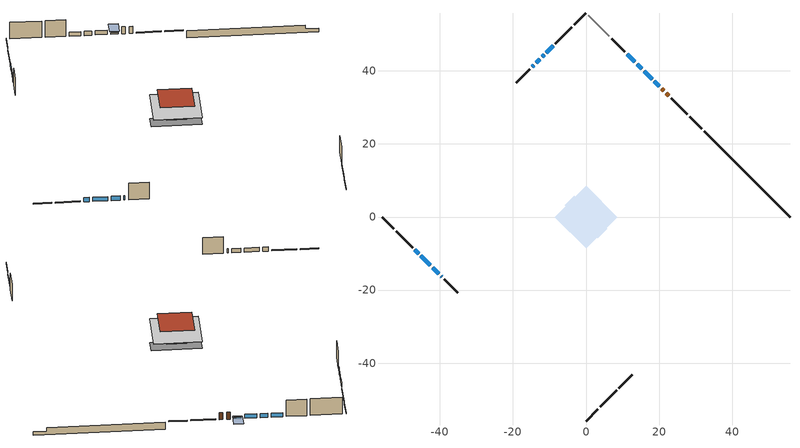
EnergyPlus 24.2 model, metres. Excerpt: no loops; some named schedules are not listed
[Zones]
conditioned space
 floor outside (Floor1 construction): -3.59,0 0,3.59 3.59,0 0,-3.59 z1.09
 floor adiabatic (AdiabaticFloorConstruction): -8.62,0 0,8.62 8.62,0 0,-8.62 z3.53
 floor foundation (Slab1 construction): -5.88,3.22 -3.22,5.88 5.88,-3.22 3.22,-5.88 z-1.04
 wall outside (RimJoist1 construction): 0,-55.84 3.28,-52.56 / -55.84,0 -52.56,-3.28 / 0,55.84 -3.28,52.56 / 31.65,24.19 28.37,27.47 z1.09:1.39
 wall outside (RimJoist2 construction): 3.94,-51.9 8.35,-47.49 / -51.9,-3.94 -47.49,-8.35 / -3.94,51.9 -8.35,47.49 / 27.71,28.13 23.3,32.54 z1.09:1.39
 wall outside (AdiabaticWallConstruction 1): 22.64,33.2 21.98,33.86 / 21.33,34.52 20.68,35.16 z1.09:3.12
 wall outside (AdiabaticWallConstruction): -46.84,-9.01 -45.85,-10 / -9.01,46.84 -10.84,45 / -45.19,-10.65 -42.57,-13.27 / -11.5,44.35 -11.96,43.89 / -41.92,-13.93 -40.35,-15.5 / -12.61,43.23 -13.6,42.24 / -14.26,41.59 -14.72,41.12 / -39.69,-16.15 -39.49,-16.35 / 18.08,37.77 15.93,39.91 / 15.28,40.57 13.96,41.88 / 13.31,42.53 11.33,44.51 z1.09:2.31; 20.03,35.82 18.73,37.11 z1.09:1.52
 wall outside (Wall1 construction): 9.01,-46.84 12.68,-43.16 / -38.83,-17.01 -35.16,-20.68 / -15.38,40.47 -19.05,36.8 / 10.67,45.17 7,48.84 z1.09:5.97
 wall foundation (FoundationWall1 construction): 32.31,23.54,-1.04 32.31,23.54,1.09 53.49,2.35,1.09 53.49,2.35,0.06 55.84,0,0.06 55.84,0,-1.04
 wall adiabatic (Wall3 construction): 6.34,49.5 0.66,55.19 z1.09:5.97
 window (WindowConstruction): -46.84,-9.01 -45.85,-10 z1.09:2.31
 window (WindowConstruction 8): -9.01,46.84 -10.84,45 z1.09:2.31
 window (WindowConstruction 9): -45.19,-10.65 -42.57,-13.27 z1.09:2.31
 window (WindowConstruction 10): 20.03,35.82 18.73,37.11 z1.09:1.52
 window (WindowConstruction 11): -11.5,44.35 -11.96,43.89 z1.09:2.31
 window (WindowConstruction 1): -41.92,-13.93 -40.35,-15.5 z1.09:2.31
 window (WindowConstruction 2): -12.61,43.23 -13.6,42.24 z1.09:2.31
 window (WindowConstruction 3): -14.26,41.59 -14.72,41.12 z1.09:2.31
 window (WindowConstruction 4): -39.69,-16.15 -39.49,-16.35 z1.09:2.31
 window (WindowConstruction 5): 18.08,37.77 15.93,39.91 z1.09:2.31
 window (WindowConstruction 6): 15.27,40.57 13.96,41.88 z1.09:2.31
 window (WindowConstruction 7): 13.31,42.54 11.33,44.51 z1.09:2.31
 door (Door): 22.64,33.2 21.98,33.86 z1.09:3.12
 door (Door 1): 21.33,34.52 20.68,35.16 z1.09:3.12
 ceiling adiabatic (AdiabaticFloorConstruction): 0,-8.62 8.62,0 0,8.62 -8.62,0 z3.53
 roof outside (Roof1 construction): 0,6.1 -6.1,0 0,-6.1 6.1,0 z5.97
shading: 18.52,37.32 20.24,35.6 22.83,38.19 21.11,39.91 z1.82
[Building]
Building 1: Terrain=Suburbs
[Site:Location]
Montreal Intl AP_QC: Latitude {deg}=45.47; Longitude {deg}=-73.74; Time Zone {hr}=-5; Elevation {m}=36; Keep Site Location Information=Yes
[Site:GroundTemperature:Shallow]
2.07863, -0.316383, -0.508184, 0.628371, 5.19101, 9.73239, 13.6695, 16.1636, 16.3755, 14.347, 10.5102, 6.10817
[Site:WaterMainsTemperature]
Calculation Method=Schedule; Temperature Schedule=mains temperature schedule
[Material] Roughness=Rough; Thermal Absorptance=0.9
Name | Thickness {m} | Conductivity {W/m-K} | Density {kg/m3} | Specific Heat {J/kg-K} | Solar Absorptance | Visible Absorptance
asphalt or fiberglass shingles | 0.00635 | 0.162714 | 1121.4 | 1465.45 | 0.4 | 0.4
concrete 4.0 in. | 0.1016 | 1.803125 | 2242.8 | 837.4 | 0.7 | 0.7
concrete 8.0 in. | 0.2032 | 1.803125 | 2242.8 | 837.4 | 0.7 | 0.7
door material | 0.04445 | 0.188738 | 512.64 | 1214.23 | 0.7 | 0.7
floor covering | 0.0127 | 0.0433444 | 54.468 | 1339.84 | 0.6 | 0.6
floor rigid ins; wall rigid ins | 0.512978 | 0.029427 | 32.04 | 1214.23 | 0.7 | 0.7
floor stud and cavity | 0.1397 | 0.713487 | 92.3553 | 1139.71 | 0.7 | 0.7
floor stud and cavity 1 | 0.1397 | 1.75129 | 37.0049 | 1207.88 | 0.7 | 0.7
furniture material conditioned space 1 | 0.1524 | 0.115458 | 640.8 | 1214.23 | 0.6 | 0.6
gypsum board | 0.00254 | 0.160291 | 801 | 837.4 | 0.6 | 0.6
gypsum board 1 | 0.0127 | 0.160291 | 801 | 837.4 | 0.6 | 0.6
osb sheathing 0.5 in. | 0.0127 | 0.115458 | 512.64 | 1214.23 | 0.7 | 0.7
osb sheathing 0.5 in. 1 | 0.0127 | 0.115458 | 512.64 | 1214.23 | 0.4 | 0.4
osb sheathing 0.75 in. | 0.01905 | 0.115458 | 512.64 | 1214.23 | 0.7 | 0.7
osb sheathing 2.0 in. | 0.0508 | 0.115458 | 512.64 | 1214.23 | 0.7 | 0.7
rim joist stud and cavity | 0.0508 | 0.353641 | 125.044 | 1163.47 | 0.6 | 0.6
rim joist stud and cavity 1 | 0.0508 | 0.126838 | 50.32683 | 1063.81 | 0.6 | 0.6
roof stud and cavity | 0.0889 | 0.469051 | 50.32683 | 1063.81 | 0.7 | 0.7
wall stud and cavity | 0.1397 | 0.118064 | 139.0536 | 1170.24 | 0.7 | 0.7
wall stud and cavity 1 | 0.1397 | 0.103772 | 139.0536 | 1170.24 | 0.7 | 0.7
wall stud and cavity 2 | 0.0889 | 0.380278 | 52.3479 | 1209.89 | 0.7 | 0.7
wall stud and cavity 3 | 0.0889 | 0.391764 | 83.0341 | 1211.67 | 0.7 | 0.7
wood siding | 0.0254 | 0.102417 | 544.68 | 1172.36 | 0.4 | 0.4
wood siding 1; wood siding 2; wood siding 3 | 0.0254 | 0.102417 | 544.68 | 1172.36 | 0.7 | 0.7
[WindowMaterial:SimpleGlazingSystem]
Name | U-Factor {W/m2-K} | Solar Heat Gain Coefficient
WindowMaterial | 2.915653 | 0.67
WindowMaterial 1 | 2.89521 | 0.69
WindowMaterial 2 | 2.975272 | 0.54
WindowMaterial 3 | 3.063281 | 0.53
WindowMaterial 4 | 2.82821 | 0.59
WindowMaterial 5 | 2.79017 | 0.63
WindowMaterial 6 | 2.88953 | 0.69
WindowMaterial 7 | 2.87818 | 0.7
WindowMaterial 8 | 5.79326 | 0.59
[Construction]
AdiabaticFloorConstruction: floor stud and cavity 1, floor rigid ins, osb sheathing 0.75 in., floor covering
AdiabaticWallConstruction: wood siding 2, wall rigid ins, wall stud and cavity 2, gypsum board 1
AdiabaticWallConstruction 1: wood siding 3, wall rigid ins, wall stud and cavity 2, gypsum board 1
Door; Door 1: door material
Floor1 construction: floor stud and cavity, osb sheathing 0.75 in., floor covering
FoundationWall1 construction: concrete 8.0 in.
furniture construction conditioned space 1: furniture material conditioned space 1
PartitionWallConstruction: gypsum board 1, wall stud and cavity 3, gypsum board 1
RimJoist1 construction: wood siding 1, osb sheathing 2.0 in., rim joist stud and cavity
RimJoist2 construction: wood siding 1, rim joist stud and cavity 1
Roof1 construction: asphalt or fiberglass shingles, roof stud and cavity, gypsum board
Slab1 construction: concrete 4.0 in.
Wall1 construction: wood siding, osb sheathing 0.5 in., wall stud and cavity, gypsum board 1
Wall3 construction: osb sheathing 0.5 in. 1, wall stud and cavity 1, gypsum board 1
WindowConstruction; WindowConstruction 2; WindowConstruction 7: WindowMaterial
WindowConstruction 1: WindowMaterial 1
WindowConstruction 10; WindowConstruction 11: WindowMaterial 8
WindowConstruction 3: WindowMaterial 2
WindowConstruction 4: WindowMaterial 3
WindowConstruction 5: WindowMaterial 4
WindowConstruction 6: WindowMaterial 5
WindowConstruction 8: WindowMaterial 6
WindowConstruction 9: WindowMaterial 7
[Zone]
conditioned space: Multiplier=1; Volume {m3}=514.4; Part of Total Floor Area=Yes
[Space]
conditioned space 1: Zone=conditioned space; Volume {m3}=514.4
[SurfaceProperty:ExposedFoundationPerimeter]
Slab1: Exposed Perimeter Calculation Method=TotalExposedPerimeter; Total Exposed Perimeter {m}=33.284
[InternalMass] Zone or ZoneList=conditioned space; Space or SpaceList=conditioned space 1
Name | Construction | Surface Area {m2}
furniture mass conditioned space 1 | furniture construction conditioned space 1 | 89.172
partition wall mass | PartitionWallConstruction | 222.93
[Lights]
interior lighting: Zone or ZoneList or Space or SpaceList=conditioned space 1; Schedule=interior lighting schedule; Design Level Calculation Method=LightingLevel; Lighting Level {W}=343.2; Return Air Fraction=0; Fraction Radiant=0.6; Fraction Visible=0.2; Fraction Replaceable=1
[People]
occupants: Zone or ZoneList or Space or SpaceList=conditioned space 1; Number of People Schedule=occupants schedule; Number of People Calculation Method=People; Number of People=3; Fraction Radiant=0.314171; Sensible Heat Fraction=0.56303; Activity Level Schedule=occupants activity schedule; Carbon Dioxide Generation Rate {m3/s-W}=0; Enable ASHRAE 55 Comfort Warnings=No; Mean Radiant Temperature Calculation Type=EnclosureAveraged
[ElectricEquipment] Zone or ZoneList or Space or SpaceList=conditioned space 1; Design Level Calculation Method=EquipmentLevel
Name | Schedule | Design Level {W} | Fraction Latent | Fraction Radiant | Fraction Lost
clothes dryer | clothes dryer schedule | 140.772 | 0.015 | 0.081 | 0.85
clothes washer | clothes washer schedule | 32.1985 | 0.03 | 0.162 | 0.7
cooking range | cooking range schedule | 208.969 | 0.08 | 0.432 | 0.2
dishwasher | dishwasher schedule | 66.8632 | 0.3 | 0.18 | 0.4
fridge | fridge schedule | 72.9452 | 0 | 0.6 | 0
mech vent bath fan 0 | mech vent bath fan 0 schedule | 50.2 | 0 | 0 | 1
mech vent bath fan 1 | mech vent bath fan 1 schedule | 50.2 | 0 | 0 | 1
mech vent house fan | mech vent house fan schedule | 0 | 0 | 0 | 1
mech vent house fan cfis | mech vent house fan cfis schedule | 0 | 0 | 0 | 0
mech vent range fan 0 | mech vent range fan 0 schedule | 57 | 0 | 0 | 1
misc plug loads | misc plug loads schedule | 494.7 | 0.045 | 0.513 | 0.1
whole house fan | Always On Discrete | 0 | 0 | 0 | 1
[OtherEquipment] Zone or ZoneList or Space or SpaceList=conditioned space 1; Design Level Calculation Method=EquipmentLevel
Name | Fuel Type | Schedule | Design Level {W} | Fraction Latent | Fraction Radiant | Fraction Lost
clothes dryer 1 | Electricity | clothes dryer schedule | 0 | 0.015 | 0.081 | 0.85
cooking range 1 | Electricity | cooking range schedule | 0 | 0.08 | 0.432 | 0.2
general water use latent | None | general water use schedule | 59.3978 | 1 | 0 | 0
general water use sensible | None | general water use schedule | -58.539 | 0 | 0.6 | 0
mech vent house fan latent load | None | Always On Discrete | 0 | 1 | 0 | 0
mech vent house fan sensible load | None | Always On Discrete | 0 | 0 | 0 | 0
water heater energy adjustment1 | Electricity | Always On Discrete | 0.01 | 0 | 0 | 1
[ZoneInfiltration:DesignFlowRate] Zone or ZoneList or Space or SpaceList=conditioned space 1; Schedule=Always On Discrete; Design Flow Rate Calculation Method=Flow/Zone; Design Flow Rate {m3/s}=0
infil flow; natural vent flow; whole house fan flow
[Foundation:Kiva]
Foundation Kiva 1: Initial Indoor Air Temperature {C}=18; Wall Height Above Grade {m}=1.09; Wall Depth Below Slab {m}=0.2032
[Foundation:Kiva:Settings]
Soil Conductivity {W/m-K}=0.849921; Soil Density {kg/m3}=1842.3; Soil Specific Heat {J/kg-K}=418.7; Ground Solar Absorptivity=0.9; Ground Thermal Absorptivity=0.9; Ground Surface Roughness {m}=0.03; Far-Field Width {m}=40; Deep-Ground Boundary Condition=ZeroFlux; Deep-Ground Depth {m}=40; Minimum Cell Dimension {m}=0.2; Maximum Cell Growth Coefficient=3; Simulation Timestep=Timestep
[Exterior:Lights]
exterior lighting: Schedule=exterior lighting schedule; Design Level {W}=75.6
[Schedule:Day:Interval]
interior lighting schedule day: No, 01:00, 0.108182, 04:00, 0.0901515, 05:00, 0.0991667, 06:00, 0.162273, 07:00, 0.270455, 08:00, 0.342576, 10:00, 0.369621, 11:00, 0.351591, 12:00, 0.333561, 13:00, 0.324545, 14:00, 0.31553, 15:00, 0.333561, 16:00, 0.369621, 17:00, 0.450758, 18:00, 0.585985, 19:00, 0.775303, 20:00, 0.955606, 21:00, 0.991667, 22:00, 0.712197, 23:00, 0.360606, 24:00, 0.162273
interior lighting schedule day 1: No, 01:00, 0.100909, 04:00, 0.0840909, 05:00, 0.0925, 06:00, 0.151364, 07:00, 0.252273, 08:00, 0.319545, 10:00, 0.344773, 11:00, 0.327955, 12:00, 0.311136, 13:00, 0.302727, 14:00, 0.294318, 15:00, 0.311136, 16:00, 0.344773, 17:00, 0.420455, 18:00, 0.546591, 19:00, 0.723182, 20:00, 0.891364, 21:00, 0.925, 22:00, 0.664318, 23:00, 0.336364, 24:00, 0.151364
interior lighting schedule default day: No, 24:00, 0
[Schedule:Week:Daily]
interior lighting schedule Week Rule - Jan1-Jan27: interior lighting schedule day, interior lighting schedule day, interior lighting schedule day, interior lighting schedule day, interior lighting schedule day, interior lighting schedule day, interior lighting schedule day, interior lighting schedule default day, interior lighting schedule default day, interior lighting schedule default day, interior lighting schedule default day, interior lighting schedule default day
interior lighting schedule Week Rule - Jan28-Feb3: interior lighting schedule day, interior lighting schedule day, interior lighting schedule day, interior lighting schedule day, interior lighting schedule day 1, interior lighting schedule day 1, interior lighting schedule day 1, interior lighting schedule default day, interior lighting schedule default day, interior lighting schedule default day, interior lighting schedule default day, interior lighting schedule default day
interior lighting schedule Week Rule - Feb4-Feb24: interior lighting schedule day 1, interior lighting schedule day 1, interior lighting schedule day 1, interior lighting schedule day 1, interior lighting schedule day 1, interior lighting schedule day 1, interior lighting schedule day 1, interior lighting schedule default day, interior lighting schedule default day, interior lighting schedule default day, interior lighting schedule default day, interior lighting schedule default day
interior lighting schedule Week Rule - Feb25-Mar3: interior lighting schedule day 1, interior lighting schedule day 1, interior lighting schedule day 1, interior lighting schedule day 1, interior lighting schedule day 2, interior lighting schedule day 2, interior lighting schedule day 2, interior lighting schedule default day, interior lighting schedule default day, interior lighting schedule default day, interior lighting schedule default day, interior lighting schedule default day
interior lighting schedule Week Rule - Mar4-Mar31: interior lighting schedule day 2, interior lighting schedule day 2, interior lighting schedule day 2, interior lighting schedule day 2, interior lighting schedule day 2, interior lighting schedule day 2, interior lighting schedule day 2, interior lighting schedule default day, interior lighting schedule default day, interior lighting schedule default day, interior lighting schedule default day, interior lighting schedule default day
interior lighting schedule Week Rule - Apr1-Apr28: interior lighting schedule day 3, interior lighting schedule day 3, interior lighting schedule day 3, interior lighting schedule day 3, interior lighting schedule day 3, interior lighting schedule day 3, interior lighting schedule day 3, interior lighting schedule default day, interior lighting schedule default day, interior lighting schedule default day, interior lighting schedule default day, interior lighting schedule default day
interior lighting schedule Week Rule - Apr29-May5: interior lighting schedule day 3, interior lighting schedule day 3, interior lighting schedule day 4, interior lighting schedule day 4, interior lighting schedule day 4, interior lighting schedule day 4, interior lighting schedule day 4, interior lighting schedule default day, interior lighting schedule default day, interior lighting schedule default day, interior lighting schedule default day, interior lighting schedule default day
interior lighting schedule Week Rule - May6-May26: interior lighting schedule day 4, interior lighting schedule day 4, interior lighting schedule day 4, interior lighting schedule day 4, interior lighting schedule day 4, interior lighting schedule day 4, interior lighting schedule day 4, interior lighting schedule default day, interior lighting schedule default day, interior lighting schedule default day, interior lighting schedule default day, interior lighting schedule default day
interior lighting schedule Week Rule - May27-Jun2: interior lighting schedule day 4, interior lighting schedule day 4, interior lighting schedule day 4, interior lighting schedule day 4, interior lighting schedule day 4, interior lighting schedule day 5, interior lighting schedule day 5, interior lighting schedule default day, interior lighting schedule default day, interior lighting schedule default day, interior lighting schedule default day, interior lighting schedule default day
interior lighting schedule Week Rule - Jun3-Jun30: interior lighting schedule day 5, interior lighting schedule day 5, interior lighting schedule day 5, interior lighting schedule day 5, interior lighting schedule day 5, interior lighting schedule day 5, interior lighting schedule day 5, interior lighting schedule default day, interior lighting schedule default day, interior lighting schedule default day, interior lighting schedule default day, interior lighting schedule default day
interior lighting schedule Week Rule - Jul1-Jul28: interior lighting schedule day 6, interior lighting schedule day 6, interior lighting schedule day 6, interior lighting schedule day 6, interior lighting schedule day 6, interior lighting schedule day 6, interior lighting schedule day 6, interior lighting schedule default day, interior lighting schedule default day, interior lighting schedule default day, interior lighting schedule default day, interior lighting schedule default day
interior lighting schedule Week Rule - Jul29-Aug4: interior lighting schedule day 6, interior lighting schedule day 6, interior lighting schedule day 6, interior lighting schedule day 7, interior lighting schedule day 7, interior lighting schedule day 7, interior lighting schedule day 7, interior lighting schedule default day, interior lighting schedule default day, interior lighting schedule default day, interior lighting schedule default day, interior lighting schedule default day
interior lighting schedule Week Rule - Aug5-Aug25: interior lighting schedule day 7, interior lighting schedule day 7, interior lighting schedule day 7, interior lighting schedule day 7, interior lighting schedule day 7, interior lighting schedule day 7, interior lighting schedule day 7, interior lighting schedule default day, interior lighting schedule default day, interior lighting schedule default day, interior lighting schedule default day, interior lighting schedule default day
interior lighting schedule Week Rule - Aug26-Sep1: interior lighting schedule day 7, interior lighting schedule day 7, interior lighting schedule day 7, interior lighting schedule day 7, interior lighting schedule day 7, interior lighting schedule day 7, interior lighting schedule day 8, interior lighting schedule default day, interior lighting schedule default day, interior lighting schedule default day, interior lighting schedule default day, interior lighting schedule default day
interior lighting schedule Week Rule - Sep2-Sep29: interior lighting schedule day 8, interior lighting schedule day 8, interior lighting schedule day 8, interior lighting schedule day 8, interior lighting schedule day 8, interior lighting schedule day 8, interior lighting schedule day 8, interior lighting schedule default day, interior lighting schedule default day, interior lighting schedule default day, interior lighting schedule default day, interior lighting schedule default day
interior lighting schedule Week Rule - Sep30-Oct6: interior lighting schedule day 8, interior lighting schedule day 9, interior lighting schedule day 9, interior lighting schedule day 9, interior lighting schedule day 9, interior lighting schedule day 9, interior lighting schedule day 9, interior lighting schedule default day, interior lighting schedule default day, interior lighting schedule default day, interior lighting schedule default day, interior lighting schedule default day
interior lighting schedule Week Rule - Oct7-Oct27: interior lighting schedule day 9, interior lighting schedule day 9, interior lighting schedule day 9, interior lighting schedule day 9, interior lighting schedule day 9, interior lighting schedule day 9, interior lighting schedule day 9, interior lighting schedule default day, interior lighting schedule default day, interior lighting schedule default day, interior lighting schedule default day, interior lighting schedule default day
interior lighting schedule Week Rule - Oct28-Nov3: interior lighting schedule day 9, interior lighting schedule day 9, interior lighting schedule day 9, interior lighting schedule day 9, interior lighting schedule day 10, interior lighting schedule day 10, interior lighting schedule day 10, interior lighting schedule default day, interior lighting schedule default day, interior lighting schedule default day, interior lighting schedule default day, interior lighting schedule default day
interior lighting schedule Week Rule - Nov4-Nov24: interior lighting schedule day 10, interior lighting schedule day 10, interior lighting schedule day 10, interior lighting schedule day 10, interior lighting schedule day 10, interior lighting schedule day 10, interior lighting schedule day 10, interior lighting schedule default day, interior lighting schedule default day, interior lighting schedule default day, interior lighting schedule default day, interior lighting schedule default day
interior lighting schedule Week Rule - Nov25-Dec1: interior lighting schedule day 10, interior lighting schedule day 10, interior lighting schedule day 10, interior lighting schedule day 10, interior lighting schedule day 10, interior lighting schedule day 10, interior lighting schedule day 11, interior lighting schedule default day, interior lighting schedule default day, interior lighting schedule default day, interior lighting schedule default day, interior lighting schedule default day
interior lighting schedule Week Rule - Dec2-Dec31: interior lighting schedule day 11, interior lighting schedule day 11, interior lighting schedule day 11, interior lighting schedule day 11, interior lighting schedule day 11, interior lighting schedule day 11, interior lighting schedule day 11, interior lighting schedule default day, interior lighting schedule default day, interior lighting schedule default day, interior lighting schedule default day, interior lighting schedule default day
occupants schedule Week Rule - Jan1-Dec31: occupants schedule day, occupants schedule day, occupants schedule day, occupants schedule day, occupants schedule day, occupants schedule day, occupants schedule day, occupants schedule default day, occupants schedule default day, occupants schedule default day, occupants schedule default day, occupants schedule default day
clothes dryer schedule Week Rule - Jan1-Dec31: clothes dryer schedule day, clothes dryer schedule day, clothes dryer schedule day, clothes dryer schedule day, clothes dryer schedule day, clothes dryer schedule day, clothes dryer schedule day, clothes dryer schedule default day, clothes dryer schedule default day, clothes dryer schedule default day, clothes dryer schedule default day, clothes dryer schedule default day
clothes washer schedule Week Rule - Jan1-Dec31: clothes washer schedule day, clothes washer schedule day, clothes washer schedule day, clothes washer schedule day, clothes washer schedule day, clothes washer schedule day, clothes washer schedule day, clothes washer schedule default day, clothes washer schedule default day, clothes washer schedule default day, clothes washer schedule default day, clothes washer schedule default day
cooking range schedule Week Rule - Jan1-Dec31: cooking range schedule day, cooking range schedule day, cooking range schedule day, cooking range schedule day, cooking range schedule day, cooking range schedule day, cooking range schedule day, cooking range schedule default day, cooking range schedule default day, cooking range schedule default day, cooking range schedule default day, cooking range schedule default day
dishwasher schedule Week Rule - Jan1-Dec31: dishwasher schedule day, dishwasher schedule day, dishwasher schedule day, dishwasher schedule day, dishwasher schedule day, dishwasher schedule day, dishwasher schedule day, dishwasher schedule default day, dishwasher schedule default day, dishwasher schedule default day, dishwasher schedule default day, dishwasher schedule default day
mech vent bath fan 0 schedule Week Rule - Jan1-Dec31: mech vent bath fan 0 schedule day, mech vent bath fan 0 schedule day, mech vent bath fan 0 schedule day, mech vent bath fan 0 schedule day, mech vent bath fan 0 schedule day, mech vent bath fan 0 schedule day, mech vent bath fan 0 schedule day, mech vent bath fan 0 schedule default day, mech vent bath fan 0 schedule default day, mech vent bath fan 0 schedule default day, mech vent bath fan 0 schedule default day, mech vent bath fan 0 schedule default day
mech vent bath fan 1 schedule Week Rule - Jan1-Dec31: mech vent bath fan 1 schedule day, mech vent bath fan 1 schedule day, mech vent bath fan 1 schedule day, mech vent bath fan 1 schedule day, mech vent bath fan 1 schedule day, mech vent bath fan 1 schedule day, mech vent bath fan 1 schedule day, mech vent bath fan 1 schedule default day, mech vent bath fan 1 schedule default day, mech vent bath fan 1 schedule default day, mech vent bath fan 1 schedule default day, mech vent bath fan 1 schedule default day
mech vent range fan 0 schedule Week Rule - Jan1-Dec31: mech vent range fan 0 schedule day, mech vent range fan 0 schedule day, mech vent range fan 0 schedule day, mech vent range fan 0 schedule day, mech vent range fan 0 schedule day, mech vent range fan 0 schedule day, mech vent range fan 0 schedule day, mech vent range fan 0 schedule default day, mech vent range fan 0 schedule default day, mech vent range fan 0 schedule default day, mech vent range fan 0 schedule default day, mech vent range fan 0 schedule default day
misc plug loads schedule Week Rule - Jan1-Dec31: misc plug loads schedule day, misc plug loads schedule day, misc plug loads schedule day, misc plug loads schedule day, misc plug loads schedule day, misc plug loads schedule day, misc plug loads schedule day, misc plug loads schedule default day, misc plug loads schedule default day, misc plug loads schedule default day, misc plug loads schedule default day, misc plug loads schedule default day
general water use schedule Week Rule - Jan1-Dec31: general water use schedule day, general water use schedule day, general water use schedule day, general water use schedule day, general water use schedule day, general water use schedule day, general water use schedule day, general water use schedule default day, general water use schedule default day, general water use schedule default day, general water use schedule default day, general water use schedule default day
exterior lighting schedule Week Rule - Jan1-Jan27: exterior lighting schedule day, exterior lighting schedule day, exterior lighting schedule day, exterior lighting schedule day, exterior lighting schedule day, exterior lighting schedule day, exterior lighting schedule day, exterior lighting schedule default day, exterior lighting schedule default day, exterior lighting schedule default day, exterior lighting schedule default day, exterior lighting schedule default day
exterior lighting schedule Week Rule - Jan28-Feb3: exterior lighting schedule day, exterior lighting schedule day, exterior lighting schedule day, exterior lighting schedule day, exterior lighting schedule day 1, exterior lighting schedule day 1, exterior lighting schedule day 1, exterior lighting schedule default day, exterior lighting schedule default day, exterior lighting schedule default day, exterior lighting schedule default day, exterior lighting schedule default day
exterior lighting schedule Week Rule - Feb4-Feb24: exterior lighting schedule day 1, exterior lighting schedule day 1, exterior lighting schedule day 1, exterior lighting schedule day 1, exterior lighting schedule day 1, exterior lighting schedule day 1, exterior lighting schedule day 1, exterior lighting schedule default day, exterior lighting schedule default day, exterior lighting schedule default day, exterior lighting schedule default day, exterior lighting schedule default day
exterior lighting schedule Week Rule - Feb25-Mar3: exterior lighting schedule day 1, exterior lighting schedule day 1, exterior lighting schedule day 1, exterior lighting schedule day 1, exterior lighting schedule day 2, exterior lighting schedule day 2, exterior lighting schedule day 2, exterior lighting schedule default day, exterior lighting schedule default day, exterior lighting schedule default day, exterior lighting schedule default day, exterior lighting schedule default day
exterior lighting schedule Week Rule - Mar4-Mar31: exterior lighting schedule day 2, exterior lighting schedule day 2, exterior lighting schedule day 2, exterior lighting schedule day 2, exterior lighting schedule day 2, exterior lighting schedule day 2, exterior lighting schedule day 2, exterior lighting schedule default day, exterior lighting schedule default day, exterior lighting schedule default day, exterior lighting schedule default day, exterior lighting schedule default day
exterior lighting schedule Week Rule - Apr1-Apr28: exterior lighting schedule day 3, exterior lighting schedule day 3, exterior lighting schedule day 3, exterior lighting schedule day 3, exterior lighting schedule day 3, exterior lighting schedule day 3, exterior lighting schedule day 3, exterior lighting schedule default day, exterior lighting schedule default day, exterior lighting schedule default day, exterior lighting schedule default day, exterior lighting schedule default day
exterior lighting schedule Week Rule - Apr29-May5: exterior lighting schedule day 3, exterior lighting schedule day 3, exterior lighting schedule day 4, exterior lighting schedule day 4, exterior lighting schedule day 4, exterior lighting schedule day 4, exterior lighting schedule day 4, exterior lighting schedule default day, exterior lighting schedule default day, exterior lighting schedule default day, exterior lighting schedule default day, exterior lighting schedule default day
exterior lighting schedule Week Rule - May6-May26: exterior lighting schedule day 4, exterior lighting schedule day 4, exterior lighting schedule day 4, exterior lighting schedule day 4, exterior lighting schedule day 4, exterior lighting schedule day 4, exterior lighting schedule day 4, exterior lighting schedule default day, exterior lighting schedule default day, exterior lighting schedule default day, exterior lighting schedule default day, exterior lighting schedule default day
exterior lighting schedule Week Rule - May27-Jun2: exterior lighting schedule day 4, exterior lighting schedule day 4, exterior lighting schedule day 4, exterior lighting schedule day 4, exterior lighting schedule day 4, exterior lighting schedule day 5, exterior lighting schedule day 5, exterior lighting schedule default day, exterior lighting schedule default day, exterior lighting schedule default day, exterior lighting schedule default day, exterior lighting schedule default day
exterior lighting schedule Week Rule - Jun3-Jun30: exterior lighting schedule day 5, exterior lighting schedule day 5, exterior lighting schedule day 5, exterior lighting schedule day 5, exterior lighting schedule day 5, exterior lighting schedule day 5, exterior lighting schedule day 5, exterior lighting schedule default day, exterior lighting schedule default day, exterior lighting schedule default day, exterior lighting schedule default day, exterior lighting schedule default day
exterior lighting schedule Week Rule - Jul1-Jul28: exterior lighting schedule day 6, exterior lighting schedule day 6, exterior lighting schedule day 6, exterior lighting schedule day 6, exterior lighting schedule day 6, exterior lighting schedule day 6, exterior lighting schedule day 6, exterior lighting schedule default day, exterior lighting schedule default day, exterior lighting schedule default day, exterior lighting schedule default day, exterior lighting schedule default day
exterior lighting schedule Week Rule - Jul29-Aug4: exterior lighting schedule day 6, exterior lighting schedule day 6, exterior lighting schedule day 6, exterior lighting schedule day 7, exterior lighting schedule day 7, exterior lighting schedule day 7, exterior lighting schedule day 7, exterior lighting schedule default day, exterior lighting schedule default day, exterior lighting schedule default day, exterior lighting schedule default day, exterior lighting schedule default day
exterior lighting schedule Week Rule - Aug5-Aug25: exterior lighting schedule day 7, exterior lighting schedule day 7, exterior lighting schedule day 7, exterior lighting schedule day 7, exterior lighting schedule day 7, exterior lighting schedule day 7, exterior lighting schedule day 7, exterior lighting schedule default day, exterior lighting schedule default day, exterior lighting schedule default day, exterior lighting schedule default day, exterior lighting schedule default day
exterior lighting schedule Week Rule - Aug26-Sep1: exterior lighting schedule day 7, exterior lighting schedule day 7, exterior lighting schedule day 7, exterior lighting schedule day 7, exterior lighting schedule day 7, exterior lighting schedule day 7, exterior lighting schedule day 8, exterior lighting schedule default day, exterior lighting schedule default day, exterior lighting schedule default day, exterior lighting schedule default day, exterior lighting schedule default day
exterior lighting schedule Week Rule - Sep2-Sep29: exterior lighting schedule day 8, exterior lighting schedule day 8, exterior lighting schedule day 8, exterior lighting schedule day 8, exterior lighting schedule day 8, exterior lighting schedule day 8, exterior lighting schedule day 8, exterior lighting schedule default day, exterior lighting schedule default day, exterior lighting schedule default day, exterior lighting schedule default day, exterior lighting schedule default day
exterior lighting schedule Week Rule - Sep30-Oct6: exterior lighting schedule day 8, exterior lighting schedule day 9, exterior lighting schedule day 9, exterior lighting schedule day 9, exterior lighting schedule day 9, exterior lighting schedule day 9, exterior lighting schedule day 9, exterior lighting schedule default day, exterior lighting schedule default day, exterior lighting schedule default day, exterior lighting schedule default day, exterior lighting schedule default day
exterior lighting schedule Week Rule - Oct7-Oct27: exterior lighting schedule day 9, exterior lighting schedule day 9, exterior lighting schedule day 9, exterior lighting schedule day 9, exterior lighting schedule day 9, exterior lighting schedule day 9, exterior lighting schedule day 9, exterior lighting schedule default day, exterior lighting schedule default day, exterior lighting schedule default day, exterior lighting schedule default day, exterior lighting schedule default day
exterior lighting schedule Week Rule - Oct28-Nov3: exterior lighting schedule day 9, exterior lighting schedule day 9, exterior lighting schedule day 9, exterior lighting schedule day 9, exterior lighting schedule day 10, exterior lighting schedule day 10, exterior lighting schedule day 10, exterior lighting schedule default day, exterior lighting schedule default day, exterior lighting schedule default day, exterior lighting schedule default day, exterior lighting schedule default day
exterior lighting schedule Week Rule - Nov4-Nov24: exterior lighting schedule day 10, exterior lighting schedule day 10, exterior lighting schedule day 10, exterior lighting schedule day 10, exterior lighting schedule day 10, exterior lighting schedule day 10, exterior lighting schedule day 10, exterior lighting schedule default day, exterior lighting schedule default day, exterior lighting schedule default day, exterior lighting schedule default day, exterior lighting schedule default day
exterior lighting schedule Week Rule - Nov25-Dec1: exterior lighting schedule day 10, exterior lighting schedule day 10, exterior lighting schedule day 10, exterior lighting schedule day 10, exterior lighting schedule day 10, exterior lighting schedule day 10, exterior lighting schedule day 11, exterior lighting schedule default day, exterior lighting schedule default day, exterior lighting schedule default day, exterior lighting schedule default day, exterior lighting schedule default day
exterior lighting schedule Week Rule - Dec2-Dec31: exterior lighting schedule day 11, exterior lighting schedule day 11, exterior lighting schedule day 11, exterior lighting schedule day 11, exterior lighting schedule day 11, exterior lighting schedule day 11, exterior lighting schedule day 11, exterior lighting schedule default day, exterior lighting schedule default day, exterior lighting schedule default day, exterior lighting schedule default day, exterior lighting schedule default day
[Schedule:Year]
interior lighting schedule: interior lighting schedule Week Rule - Jan1-Jan27, 1, 1, 1, 27, interior lighting schedule Week Rule - Jan28-Feb3, 1, 28, 2, 3, interior lighting schedule Week Rule - Feb4-Feb24, 2, 4, 2, 24, interior lighting schedule Week Rule - Feb25-Mar3, 2, 25, 3, 3, interior lighting schedule Week Rule - Mar4-Mar31, 3, 4, 3, 31, interior lighting schedule Week Rule - Apr1-Apr28, 4, 1, 4, 28, interior lighting schedule Week Rule - Apr29-May5, 4, 29, 5, 5, interior lighting schedule Week Rule - May6-May26, 5, 6, 5, 26, interior lighting schedule Week Rule - May27-Jun2, 5, 27, 6, 2, interior lighting schedule Week Rule - Jun3-Jun30, 6, 3, 6, 30, interior lighting schedule Week Rule - Jul1-Jul28, 7, 1, 7, 28, interior lighting schedule Week Rule - Jul29-Aug4, 7, 29, 8, 4, interior lighting schedule Week Rule - Aug5-Aug25, 8, 5, 8, 25, interior lighting schedule Week Rule - Aug26-Sep1, 8, 26, 9, 1, interior lighting schedule Week Rule - Sep2-Sep29, 9, 2, 9, 29, interior lighting schedule Week Rule - Sep30-Oct6, 9, 30, 10, 6, interior lighting schedule Week Rule - Oct7-Oct27, 10, 7, 10, 27, interior lighting schedule Week Rule - Oct28-Nov3, 10, 28, 11, 3, interior lighting schedule Week Rule - Nov4-Nov24, 11, 4, 11, 24, interior lighting schedule Week Rule - Nov25-Dec1, 11, 25, 12, 1, interior lighting schedule Week Rule - Dec2-Dec31, 12, 2, 12, 31
occupants schedule: occupants schedule Week Rule - Jan1-Dec31, 1, 1, 12, 31
clothes dryer schedule: clothes dryer schedule Week Rule - Jan1-Dec31, 1, 1, 12, 31
clothes washer schedule: clothes washer schedule Week Rule - Jan1-Dec31, 1, 1, 12, 31
cooking range schedule: cooking range schedule Week Rule - Jan1-Dec31, 1, 1, 12, 31
dishwasher schedule: dishwasher schedule Week Rule - Jan1-Dec31, 1, 1, 12, 31
mech vent bath fan 0 schedule: mech vent bath fan 0 schedule Week Rule - Jan1-Dec31, 1, 1, 12, 31
mech vent bath fan 1 schedule: mech vent bath fan 1 schedule Week Rule - Jan1-Dec31, 1, 1, 12, 31
mech vent range fan 0 schedule: mech vent range fan 0 schedule Week Rule - Jan1-Dec31, 1, 1, 12, 31
misc plug loads schedule: misc plug loads schedule Week Rule - Jan1-Dec31, 1, 1, 12, 31
general water use schedule: general water use schedule Week Rule - Jan1-Dec31, 1, 1, 12, 31
exterior lighting schedule: exterior lighting schedule Week Rule - Jan1-Jan27, 1, 1, 1, 27, exterior lighting schedule Week Rule - Jan28-Feb3, 1, 28, 2, 3, exterior lighting schedule Week Rule - Feb4-Feb24, 2, 4, 2, 24, exterior lighting schedule Week Rule - Feb25-Mar3, 2, 25, 3, 3, exterior lighting schedule Week Rule - Mar4-Mar31, 3, 4, 3, 31, exterior lighting schedule Week Rule - Apr1-Apr28, 4, 1, 4, 28, exterior lighting schedule Week Rule - Apr29-May5, 4, 29, 5, 5, exterior lighting schedule Week Rule - May6-May26, 5, 6, 5, 26, exterior lighting schedule Week Rule - May27-Jun2, 5, 27, 6, 2, exterior lighting schedule Week Rule - Jun3-Jun30, 6, 3, 6, 30, exterior lighting schedule Week Rule - Jul1-Jul28, 7, 1, 7, 28, exterior lighting schedule Week Rule - Jul29-Aug4, 7, 29, 8, 4, exterior lighting schedule Week Rule - Aug5-Aug25, 8, 5, 8, 25, exterior lighting schedule Week Rule - Aug26-Sep1, 8, 26, 9, 1, exterior lighting schedule Week Rule - Sep2-Sep29, 9, 2, 9, 29, exterior lighting schedule Week Rule - Sep30-Oct6, 9, 30, 10, 6, exterior lighting schedule Week Rule - Oct7-Oct27, 10, 7, 10, 27, exterior lighting schedule Week Rule - Oct28-Nov3, 10, 28, 11, 3, exterior lighting schedule Week Rule - Nov4-Nov24, 11, 4, 11, 24, exterior lighting schedule Week Rule - Nov25-Dec1, 11, 25, 12, 1, exterior lighting schedule Week Rule - Dec2-Dec31, 12, 2, 12, 31
[Schedule:Constant]
Name | Hourly Value
occupants activity schedule | 117.228
fridge schedule | 0
mech vent house fan schedule; mech vent house fan cfis schedule; Always On Discrete | 1
[Schedule:Compact]
mains temperature schedule: Through: 01/01, For: AllDays, Until: 24:00, 6.56833, Through: 01/02, For: AllDays, Until: 24:00, 6.48722, Through: 01/03, For: AllDays, Until: 24:00, 6.40722, Through: 01/04, For: AllDays, Until: 24:00, 6.32889, Through: 01/05, For: AllDays, Until: 24:00, 6.25167, Through: 01/06, For: AllDays, Until: 24:00, 6.17611, Through: 01/07, For: AllDays, Until: 24:00, 6.10222, Through: 01/08, For: AllDays, Until: 24:00, 6.02944, Through: 01/09, For: AllDays, Until: 24:00, 5.95833, Through: 01/10, For: AllDays, Until: 24:00, 5.88889, Through: 01/11, For: AllDays, Until: 24:00, 5.82056, Through: 01/12, For: AllDays, Until: 24:00, 5.75444, Through: 01/13, For: AllDays, Until: 24:00, 5.68944, Through: 01/14, For: AllDays, Until: 24:00, 5.62611, Through: 01/15, For: AllDays, Until: 24:00, 5.56444, Through: 01/16, For: AllDays, Until: 24:00, 5.50444, Through: 01/17, For: AllDays, Until: 24:00, 5.44611, Through: 01/18, For: AllDays, Until: 24:00, 5.38944, Through: 01/19, For: AllDays, Until: 24:00, 5.33389, Through: 01/20, For: AllDays, Until: 24:00, 5.28111, Through: 01/21, For: AllDays, Until: 24:00, 5.22944, Through: 01/22, For: AllDays, Until: 24:00, 5.17944, Through: 01/23, For: AllDays, Until: 24:00, 5.13111, Through: 01/24, For: AllDays, Until: 24:00, 5.085, Through: 01/25, For: AllDays, Until: 24:00, 5.04056, Through: 01/26, For: AllDays, Until: 24:00, 4.99778, Through: 01/27, For: AllDays, Until: 24:00, 4.95667, Through: 01/28, For: AllDays, Until: 24:00, 4.91778, Through: 01/29, For: AllDays, Until: 24:00, 4.88056, Through: 01/30, For: AllDays, Until: 24:00, 4.845, Through: 01/31, For: AllDays, Until: 24:00, 4.81167, Through: 02/01, For: AllDays, Until: 24:00, 4.77944, Through: 02/02, For: AllDays, Until: 24:00, 4.75, Through: 02/03, For: AllDays, Until: 24:00, 4.72167, Through: 02/04, For: AllDays, Until: 24:00, 4.69611, Through: 02/05, For: AllDays, Until: 24:00, 4.67167, Through: 02/06, For: AllDays, Until: 24:00, 4.64944, Through: 02/07, For: AllDays, Until: 24:00, 4.62889, Through: 02/08, For: AllDays, Until: 24:00, 4.61056, Through: 02/09, For: AllDays, Until: 24:00, 4.59389, Through: 02/10, For: AllDays, Until: 24:00, 4.57944, Through: 02/11, For: AllDays, Until: 24:00, 4.56667, Through: 02/12, For: AllDays, Until: 24:00, 4.55611, Through: 02/13, For: AllDays, Until: 24:00, 4.54722, Through: 02/14, For: AllDays, Until: 24:00, 4.54056, Through: 02/15, For: AllDays, Until: 24:00, 4.53556, Through: 02/16, For: AllDays, Until: 24:00, 4.53278, Through: 02/17, For: AllDays, Until: 24:00, 4.53167, Through: 02/18, For: AllDays, Until: 24:00, 4.53278, Through: 02/19, For: AllDays, Until: 24:00, 4.53556, Through: 02/20, For: AllDays, Until: 24:00, 4.54056, Through: 02/21, For: AllDays, Until: 24:00, 4.54722, Through: 02/22, For: AllDays, Until: 24:00, 4.55611, Through: 02/23, For: AllDays, Until: 24:00, 4.56667, Through: 02/24, For: AllDays, Until: 24:00, 4.57944, Through: 02/25, For: AllDays, Until: 24:00, 4.59389, Through: 02/26, For: AllDays, Until: 24:00, 4.61056, Through: 02/27, For: AllDays, Until: 24:00, 4.62889, Through: 02/28, For: AllDays, Until: 24:00, 4.64889, Through: 03/01, For: AllDays, Until: 24:00, 4.67111, Through: 03/02, For: AllDays, Until: 24:00, 4.69556, Through: 03/03, For: AllDays, Until: 24:00, 4.72167, Through: 03/04, For: AllDays, Until: 24:00, 4.74944, Through: 03/05, For: AllDays, Until: 24:00, 4.77944, Through: 03/06, For: AllDays, Until: 24:00, 4.81111, Through: 03/07, For: AllDays, Until: 24:00, 4.84444, Through: 03/08, For: AllDays, Until: 24:00, 4.88, Through: 03/09, For: AllDays, Until: 24:00, 4.91722, Through: 03/10, For: AllDays, Until: 24:00, 4.95611, Through: 03/11, For: AllDays, Until: 24:00, 4.99722, Through: 03/12, For: AllDays, Until: 24:00, 5.04, Through: 03/13, For: AllDays, Until: 24:00, 5.08444, Through: 03/14, For: AllDays, Until: 24:00, 5.13056, Through: 03/15, For: AllDays, Until: 24:00, 5.17889, Through: 03/16, For: AllDays, Until: 24:00, 5.22833, Through: 03/17, For: AllDays, Until: 24:00, 5.28, Through: 03/18, For: AllDays, Until: 24:00, 5.33333, Through: 03/19, For: AllDays, Until: 24:00, 5.38833, Through: 03/20, For: AllDays, Until: 24:00, 5.445, Through: 03/21, For: AllDays, Until: 24:00, 5.50333, Through: 03/22, For: AllDays, Until: 24:00, 5.56333, Through: 03/23, For: AllDays, Until: 24:00, 5.625, Through: 03/24, For: AllDays, Until: 24:00, 5.68833, Through: 03/25, For: AllDays, Until: 24:00, 5.75333, Through: 03/26, For: AllDays, Until: 24:00, 5.81944, Through: 03/27, For: AllDays, Until: 24:00, 5.88778, Through: 03/28, For: AllDays, Until: 24:00, 5.95722, Through: 03/29, For: AllDays, Until: 24:00, 6.02833, Through: 03/30, For: AllDays, Until: 24:00, 6.10111, Through: 03/31, For: AllDays, Until: 24:00, 6.175, Through: 04/01, For: AllDays, Until: 24:00, 6.25056, Through: 04/02, For: AllDays, Until: 24:00, 6.32778, Through: 04/03, For: AllDays, Until: 24:00, 6.40611, Through: 04/04, For: AllDays, Until: 24:00, 6.48556, Through: 04/05, For: AllDays, Until: 24:00, 6.56722, Through: 04/06, For: AllDays, Until: 24:00, 6.64944, Through: 04/07, For: AllDays, Until: 24:00, 6.73333, Through: 04/08, For: AllDays, Until: 24:00, 6.81833, Through: 04/09, For: AllDays, Until: 24:00, 6.905, Through: 04/10, For: AllDays, Until: 24:00, 6.99278, Through: 04/11, For: AllDays, Until: 24:00, 7.08111, Through: 04/12, For: AllDays, Until: 24:00, 7.17167, Through: 04/13, For: AllDays, Until: 24:00, 7.26278, Through: 04/14, For: AllDays, Until: 24:00, 7.355, Through: 04/15, For: AllDays, Until: 24:00, 7.44833, Through: 04/16, For: AllDays, Until: 24:00, 7.54278, Through: 04/17, For: AllDays, Until: 24:00, 7.63889, Through: 04/18, For: AllDays, Until: 24:00, 7.735, Through: 04/19, For: AllDays, Until: 24:00, 7.83278, Through: 04/20, For: AllDays, Until: 24:00, 7.93167, Through: 04/21, For: AllDays, Until: 24:00, 8.03111, Through: 04/22, For: AllDays, Until: 24:00, 8.13167, Through: 04/23, For: AllDays, Until: 24:00, 8.23278, Through: 04/24, For: AllDays, Until: 24:00, 8.335, Through: 04/25, For: AllDays, Until: 24:00, 8.43778, Through: 04/26, For: AllDays, Until: 24:00, 8.54167, Through: 04/27, For: AllDays, Until: 24:00, 8.64611, Through: 04/28, For: AllDays, Until: 24:00, 8.75167, Through: 04/29, For: AllDays, Until: 24:00, 8.85778, Through: 04/30, For: AllDays, Until: 24:00, 8.96444, Through: 05/01, For: AllDays, Until: 24:00, 9.07167, Through: 05/02, For: AllDays, Until: 24:00, 9.17944, Through: 05/03, For: AllDays, Until: 24:00, 9.28778, Through: 05/04, For: AllDays, Until: 24:00, 9.39667, Through: 05/05, For: AllDays, Until: 24:00, 9.50667, Through: 05/06, For: AllDays, Until: 24:00, 9.61667, Through: 05/07, For: AllDays, Until: 24:00, 9.72667, Through: 05/08, For: AllDays, Until: 24:00, 9.83778, Through: 05/09, For: AllDays, Until: 24:00, 9.94889, Through: 05/10, For: AllDays, Until: 24:00, 10.0606, Through: 05/11, For: AllDays, Until: 24:00, 10.1722, Through: 05/12, For: AllDays, Until: 24:00, 10.2844, Through: 05/13, For: AllDays, Until: 24:00, 10.3967, Through: 05/14, For: AllDays, Until: 24:00, 10.5094, Through: 05/15, For: AllDays, Until: 24:00, 10.6222, Through: 05/16, For: AllDays, Until: 24:00, 10.735, Through: 05/17, For: AllDays, Until: 24:00, 10.8478, Through: 05/18, For: AllDays, Until: 24:00, 10.9611, Through: 05/19, For: AllDays, Until: 24:00, 11.0744, Through: 05/20, For: AllDays, Until: 24:00, 11.1872, Through: 05/21, For: AllDays, Until: 24:00, 11.3006, Through: 05/22, For: AllDays, Until: 24:00, 11.4133, Through: 05/23, For: AllDays, Until: 24:00, 11.5267, Through: 05/24, For: AllDays, Until: 24:00, 11.6394, Through: 05/25, For: AllDays, Until: 24:00, 11.7522, Through: 05/26, For: AllDays, Until: 24:00, 11.8644, Through: 05/27, For: AllDays, Until: 24:00, 11.9767, Through: 05/28, For: AllDays, Until: 24:00, 12.0889, Through: 05/29, For: AllDays, Until: 24:00, 12.2006, Through: 05/30, For: AllDays, Until: 24:00, 12.3122, Through: 05/31, For: AllDays, Until: 24:00, 12.4228, Through: 06/01, For: AllDays, Until: 24:00, 12.5339, Through: 06/02, For: AllDays, Until: 24:00, 12.6439, Through: 06/03, For: AllDays, Until: 24:00, 12.7539, Through: 06/04, For: AllDays, Until: 24:00, 12.8628, Through: 06/05, For: AllDays, Until: 24:00, 12.9717, Through: 06/06, For: AllDays, Until: 24:00, 13.08, Through: 06/07, For: AllDays, Until: 24:00, 13.1878, Through: 06/08, For: AllDays, Until: 24:00, 13.2944, Through: 06/09, For: AllDays, Until: 24:00, 13.4011, Through: 06/10, For: AllDays, Until: 24:00, 13.5067, Through: 06/11, For: AllDays, Until: 24:00, 13.6117, Through: 06/12, For: AllDays, Until: 24:00, 13.7156, Through: 06/13, For: AllDays, Until: 24:00, 13.8194, Through: 06/14, For: AllDays, Until: 24:00, 13.9222, Through: 06/15, For: AllDays, Until: 24:00, 14.0239, Through: 06/16, For: AllDays, Until: 24:00, 14.125, Through: 06/17, For: AllDays, Until: 24:00, 14.225, Through: 06/18, For: AllDays, Until: 24:00, 14.3239, Through: 06/19, For: AllDays, Until: 24:00, 14.4222, Through: 06/20, For: AllDays, Until: 24:00, 14.5194, Through: 06/21, For: AllDays, Until: 24:00, 14.6156, Through: 06/22, For: AllDays, Until: 24:00, 14.7106, Through: 06/23, For: AllDays, Until: 24:00, 14.805, Through: 06/24, For: AllDays, Until: 24:00, 14.8978, Through: 06/25, For: AllDays, Until: 24:00, 14.9894, Through: 06/26, For: AllDays, Until: 24:00, 15.0806, Through: 06/27, For: AllDays, Until: 24:00, 15.17, Through: 06/28, For: AllDays, Until: 24:00, 15.2583, Through: 06/29, For: AllDays, Until: 24:00, 15.3456, Through: 06/30, For: AllDays, Until: 24:00, 15.4311, Through: 07/01, For: AllDays, Until: 24:00, 15.5161, Through: 07/02, For: AllDays, Until: 24:00, 15.5989, Through: 07/03, For: AllDays, Until: 24:00, 15.6811, Through: 07/04, For: AllDays, Until: 24:00, 15.7617, Through: 07/05, For: AllDays, Until: 24:00, 15.8411, Through: 07/06, For: AllDays, Until: 24:00, 15.9189, Through: 07/07, For: AllDays, Until: 24:00, 15.995, Through: 07/08, For: AllDays, Until: 24:00, 16.07, Through: 07/09, For: AllDays, Until: 24:00, 16.1433, Through: 07/10, For: AllDays, Until: 24:00, 16.2156, Through: 07/11, For: AllDays, Until: 24:00, 16.2861, Through: 07/12, For: AllDays, Until: 24:00, 16.355, Through: 07/13, For: AllDays, Until: 24:00, 16.4222, Through: 07/14, For: AllDays, Until: 24:00, 16.4878, Through: 07/15, For: AllDays, Until: 24:00, 16.5522, Through: 07/16, For: AllDays, Until: 24:00, 16.615, Through: 07/17, For: AllDays, Until: 24:00, 16.6756, Through: 07/18, For: AllDays, Until: 24:00, 16.735, Through: 07/19, For: AllDays, Until: 24:00, 16.7928, Through: 07/20, For: AllDays, Until: 24:00, 16.8489, Through: 07/21, For: AllDays, Until: 24:00, 16.9028, Through: 07/22, For: AllDays, Until: 24:00, 16.9556, Through: 07/23, For: AllDays, Until: 24:00, 17.0061, Through: 07/24, For: AllDays, Until: 24:00, 17.0556, Through: 07/25, For: AllDays, Until: 24:00, 17.1028, Through: 07/26, For: AllDays, Until: 24:00, 17.1483, Through: 07/27, For: AllDays, Until: 24:00, 17.1917, Through: 07/28, For: AllDays, Until: 24:00, 17.2339, Through: 07/29, For: AllDays, Until: 24:00, 17.2739, Through: 07/30, For: AllDays, Until: 24:00, 17.3122, Through: 07/31, For: AllDays, Until: 24:00, 17.3489, Through: 08/01, For: AllDays, Until: 24:00, 17.3833, Through: 08/02, For: AllDays, Until: 24:00, 17.4161, Through: 08/03, For: AllDays, Until: 24:00, 17.4467, Through: 08/04, For: AllDays, Until: 24:00, 17.4761, Through: 08/05, For: AllDays, Until: 24:00, 17.5028, Through: 08/06, For: AllDays, Until: 24:00, 17.5283, Through: 08/07, For: AllDays, Until: 24:00, 17.5517, Through: 08/08, For: AllDays, Until: 24:00, 17.5728, Through: 08/09, For: AllDays, Until: 24:00, 17.5922, Through: 08/10, For: AllDays, Until: 24:00, 17.61, Through: 08/11, For: AllDays, Until: 24:00, 17.6256, Through: 08/12, For: AllDays, Until: 24:00, 17.6394, Through: 08/13, For: AllDays, Until: 24:00, 17.6511, Through: 08/14, For: AllDays, Until: 24:00, 17.6611, Through: 08/15, For: AllDays, Until: 24:00, 17.6689, Through: 08/16, For: AllDays, Until: 24:00, 17.675, Through: 08/17, For: AllDays, Until: 24:00, 17.6789, Through: 08/18, For: AllDays, Until: 24:00, 17.6811, Through: 08/19, For: AllDays, Until: 24:00, 17.6811, Through: 08/20, For: AllDays, Until: 24:00, 17.6794, Through: 08/21, For: AllDays, Until: 24:00, 17.6756, Through: 08/22, For: AllDays, Until: 24:00, 17.67, Through: 08/23, For: AllDays, Until: 24:00, 17.6622, Through: 08/24, For: AllDays, Until: 24:00, 17.6528, Through: 08/25, For: AllDays, Until: 24:00, 17.6411, Through: 08/26, For: AllDays, Until: 24:00, 17.6278, Through: 08/27, For: AllDays, Until: 24:00, 17.6122, Through: 08/28, For: AllDays, Until: 24:00, 17.595, Through: 08/29, For: AllDays, Until: 24:00, 17.5756, Through: 08/30, For: AllDays, Until: 24:00, 17.5544, Through: 08/31, For: AllDays, Until: 24:00, 17.5311, Through: 09/01, For: AllDays, Until: 24:00, 17.5061, Through: 09/02, For: AllDays, Until: 24:00, 17.4794, Through: 09/03, For: AllDays, Until: 24:00, 17.4506, Through: 09/04, For: AllDays, Until: 24:00, 17.42, Through: 09/05, For: AllDays, Until: 24:00, 17.3878, Through: 09/06, For: AllDays, Until: 24:00, 17.3533, Through: 09/07, For: AllDays, Until: 24:00, 17.3172, Through: 09/08, For: AllDays, Until: 24:00, 17.2789, Through: 09/09, For: AllDays, Until: 24:00, 17.2389, Through: 09/10, For: AllDays, Until: 24:00, 17.1972, Through: 09/11, For: AllDays, Until: 24:00, 17.1539, Through: 09/12, For: AllDays, Until: 24:00, 17.1083, Through: 09/13, For: AllDays, Until: 24:00, 17.0617, Through: 09/14, For: AllDays, Until: 24:00, 17.0128, Through: 09/15, For: AllDays, Until: 24:00, 16.9622, Through: 09/16, For: AllDays, Until: 24:00, 16.9094, Through: 09/17, For: AllDays, Until: 24:00, 16.8556, Through: 09/18, For: AllDays, Until: 24:00, 16.8, Through: 09/19, For: AllDays, Until: 24:00, 16.7422, Through: 09/20, For: AllDays, Until: 24:00, 16.6833, Through: 09/21, For: AllDays, Until: 24:00, 16.6228, Through: 09/22, For: AllDays, Until: 24:00, 16.56, Through: 09/23, For: AllDays, Until: 24:00, 16.4961, Through: 09/24, For: AllDays, Until: 24:00, 16.4306, Through: 09/25, For: AllDays, Until: 24:00, 16.3633, Through: 09/26, For: AllDays, Until: 24:00, 16.295, Through: 09/27, For: AllDays, Until: 24:00, 16.2244, Through: 09/28, For: AllDays, Until: 24:00, 16.1528, Through: 09/29, For: AllDays, Until: 24:00, 16.0794, Through: 09/30, For: AllDays, Until: 24:00, 16.0044, Through: 10/01, For: AllDays, Until: 24:00, 15.9283, Through: 10/02, For: AllDays, Until: 24:00, 15.8511, Through: 10/03, For: AllDays, Until: 24:00, 15.7717, Through: 10/04, For: AllDays, Until: 24:00, 15.6917, Through: 10/05, For: AllDays, Until: 24:00, 15.6094, Through: 10/06, For: AllDays, Until: 24:00, 15.5267, Through: 10/07, For: AllDays, Until: 24:00, 15.4422, Through: 10/08, For: AllDays, Until: 24:00, 15.3567, Through: 10/09, For: AllDays, Until: 24:00, 15.2694, Through: 10/10, For: AllDays, Until: 24:00, 15.1811, Through: 10/11, For: AllDays, Until: 24:00, 15.0917, Through: 10/12, For: AllDays, Until: 24:00, 15.0011, Through: 10/13, For: AllDays, Until: 24:00, 14.9094, Through: 10/14, For: AllDays, Until: 24:00, 14.8167, Through: 10/15, For: AllDays, Until: 24:00, 14.7228, Through: 10/16, For: AllDays, Until: 24:00, 14.6278, Through: 10/17, For: AllDays, Until: 24:00, 14.5317, Through: 10/18, For: AllDays, Until: 24:00, 14.4344, Through: 10/19, For: AllDays, Until: 24:00, 14.3367, Through: 10/20, For: AllDays, Until: 24:00, 14.2378, Through: 10/21, For: AllDays, Until: 24:00, 14.1378, Through: 10/22, For: AllDays, Until: 24:00, 14.0367, Through: 10/23, For: AllDays, Until: 24:00, 13.935, Through: 10/24, For: AllDays, Until: 24:00, 13.8322, Through: 10/25, For: AllDays, Until: 24:00, 13.7289, Through: 10/26, For: AllDays, Until: 24:00, 13.625, Through: 10/27, For: AllDays, Until: 24:00, 13.52, Through: 10/28, For: AllDays, Until: 24:00, 13.4144, Through: 10/29, For: AllDays, Until: 24:00, 13.3083, Through: 10/30, For: AllDays, Until: 24:00, 13.2011, Through: 10/31, For: AllDays, Until: 24:00, 13.0939, Through: 11/01, For: AllDays, Until: 24:00, 12.9856, Through: 11/02, For: AllDays, Until: 24:00, 12.8767, Through: 11/03, For: AllDays, Until: 24:00, 12.7678, Through: 11/04, For: AllDays, Until: 24:00, 12.6578, Through: 11/05, For: AllDays, Until: 24:00, 12.5478, Through: 11/06, For: AllDays, Until: 24:00, 12.4372, Through: 11/07, For: AllDays, Until: 24:00, 12.3261, Through: 11/08, For: AllDays, Until: 24:00, 12.215, Through: 11/09, For: AllDays, Until: 24:00, 12.1033, Through: 11/10, For: AllDays, Until: 24:00, 11.9911, Through: 11/11, For: AllDays, Until: 24:00, 11.8789, Through: 11/12, For: AllDays, Until: 24:00, 11.7667, Through: 11/13, For: AllDays, Until: 24:00, 11.6539, Through: 11/14, For: AllDays, Until: 24:00, 11.5411, Through: 11/15, For: AllDays, Until: 24:00, 11.4278, Through: 11/16, For: AllDays, Until: 24:00, 11.315, Through: 11/17, For: AllDays, Until: 24:00, 11.2017, Through: 11/18, For: AllDays, Until: 24:00, 11.0889, Through: 11/19, For: AllDays, Until: 24:00, 10.9756, Through: 11/20, For: AllDays, Until: 24:00, 10.8622, Through: 11/21, For: AllDays, Until: 24:00, 10.7494, Through: 11/22, For: AllDays, Until: 24:00, 10.6367, Through: 11/23, For: AllDays, Until: 24:00, 10.5239, Through: 11/24, For: AllDays, Until: 24:00, 10.4111, Through: 11/25, For: AllDays, Until: 24:00, 10.2989, Through: 11/26, For: AllDays, Until: 24:00, 10.1867, Through: 11/27, For: AllDays, Until: 24:00, 10.0744, Through: 11/28, For: AllDays, Until: 24:00, 9.96333, Through: 11/29, For: AllDays, Until: 24:00, 9.85167, Through: 11/30, For: AllDays, Until: 24:00, 9.74111, Through: 12/01, For: AllDays, Until: 24:00, 9.63056, Through: 12/02, For: AllDays, Until: 24:00, 9.52056, Through: 12/03, For: AllDays, Until: 24:00, 9.41111, Through: 12/04, For: AllDays, Until: 24:00, 9.30167, Through: 12/05, For: AllDays, Until: 24:00, 9.19333, Through: 12/06, For: AllDays, Until: 24:00, 9.08556, Through: 12/07, For: AllDays, Until: 24:00, 8.97778, Through: 12/08, For: AllDays, Until: 24:00, 8.87111, Through: 12/09, For: AllDays, Until: 24:00, 8.765, Through: 12/10, For: AllDays, Until: 24:00, 8.66, Through: 12/11, For: AllDays, Until: 24:00, 8.555, Through: 12/12, For: AllDays, Until: 24:00, 8.45111, Through: 12/13, For: AllDays, Until: 24:00, 8.34833, Through: 12/14, For: AllDays, Until: 24:00, 8.24611, Through: 12/15, For: AllDays, Until: 24:00, 8.14444, Through: 12/16, For: AllDays, Until: 24:00, 8.04389, Through: 12/17, For: AllDays, Until: 24:00, 7.94444, Through: 12/18, For: AllDays, Until: 24:00, 7.84556, Through: 12/19, For: AllDays, Until: 24:00, 7.74778, Through: 12/20, For: AllDays, Until: 24:00, 7.65111, Through: 12/21, For: AllDays, Until: 24:00, 7.555, Through: 12/22, For: AllDays, Until: 24:00, 7.46056, Through: 12/23, For: AllDays, Until: 24:00, 7.36667, Through: 12/24, For: AllDays, Until: 24:00, 7.27444, Through: 12/25, For: AllDays, Until: 24:00, 7.18278, Through: 12/26, For: AllDays, Until: 24:00, 7.09278, Through: 12/27, For: AllDays, Until: 24:00, 7.00389, Through: 12/28, For: AllDays, Until: 24:00, 6.91611, Through: 12/29, For: AllDays, Until: 24:00, 6.82944, Through: 12/30, For: AllDays, Until: 24:00, 6.74389, Through: 12/31, For: AllDays, Until: 24:00, 6.66
